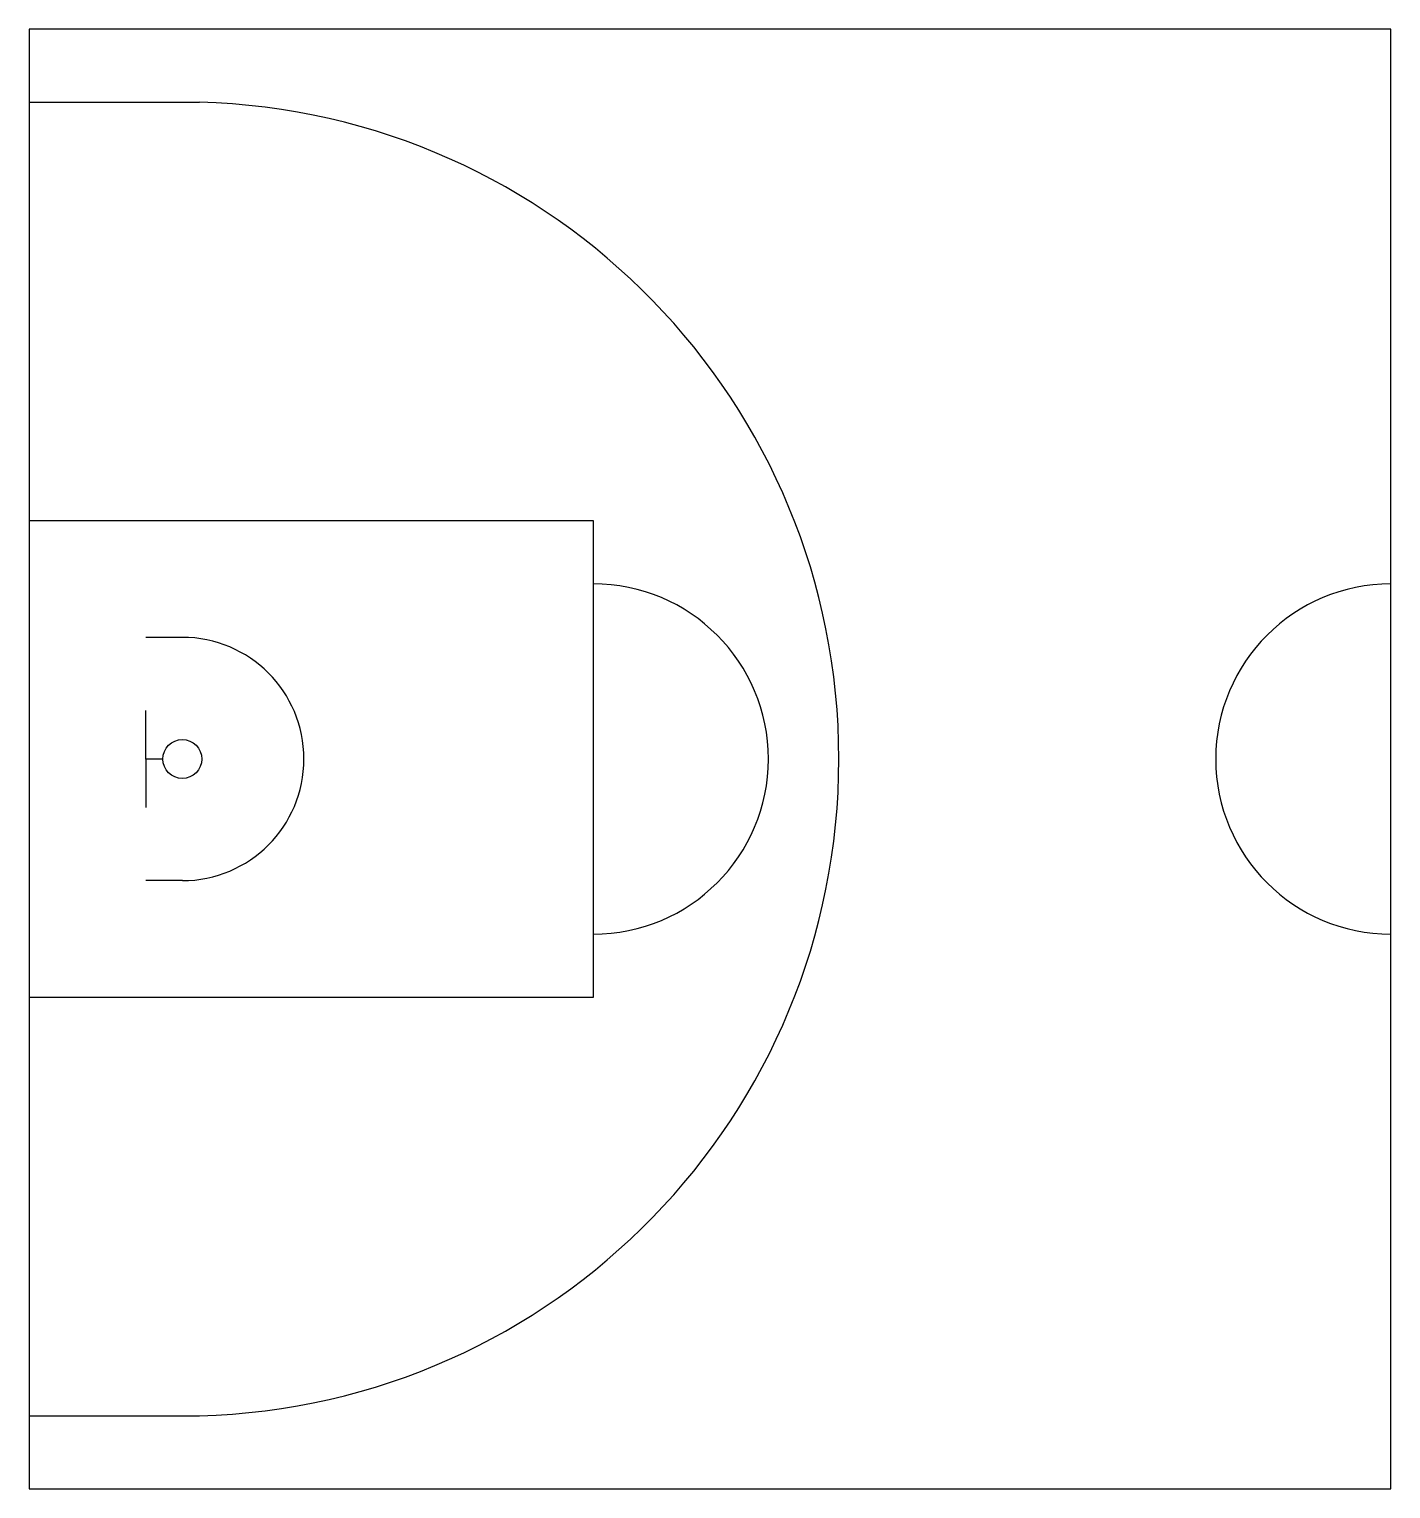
# Model space of a CAD drawing. Header units: millimetres. Extents: x 0 to 14, y 0 to 15.
import ezdxf

# ---------------------------------------------------------------- set-up
doc = ezdxf.new("R2010")
doc.units = ezdxf.units.MM
doc.layers.get('0').update_dxf_attribs({"true_color": 0x05fafa})

msp = doc.modelspace()

# ---------------------------------------------------------------- linework, layer by layer
for p, q in [((14, 15), (0, 15)), ((0, 15), (0, 0)), ((14, 0), (14, 15)), ((0, 14.25), (1.75, 14.25)), ((0, 9.95), (5.8, 9.95)), ((5.8, 9.95), (5.8, 5.05)), ((1.575, 8.75), (1.2, 8.75)), ((1.2, 7.5), (1.2, 8)), ((1.375, 7.5), (1.2, 7.5)), ((1.2, 7.5), (1.2, 7)), ((1.575, 6.25), (1.2, 6.25)), ((5.8, 5.05), (0, 5.05)), ((0, 0.75), (1.75, 0.75)), ((0, 0), (14, 0))]:
    msp.add_line(p, q)
msp.add_circle((1.575, 7.5), 0.2)
for centre, radius, start, end in [((1.573, 7.5), 6.752, 271.5049, 88.4951), ((5.8, 7.5), 1.8, 270, 90), ((14, 7.5), 1.8, 90, 270), ((1.575, 7.5), 1.25, 270, 90)]:
    msp.add_arc(centre, radius, start, end)

doc.saveas('drawing.dxf')
